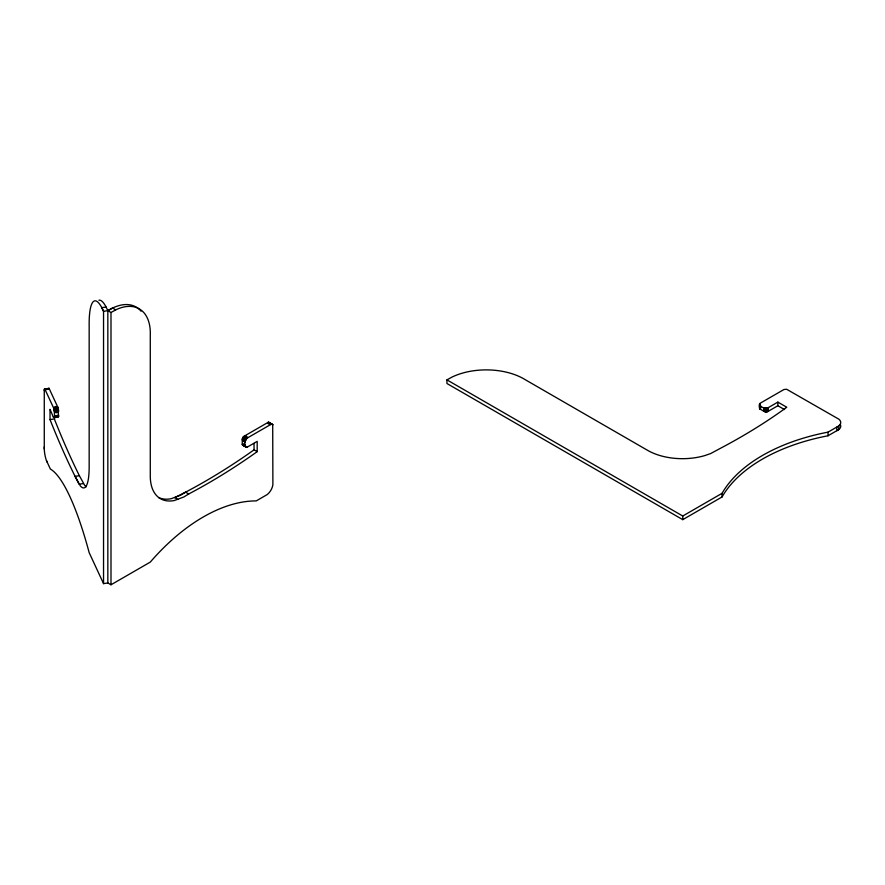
<?xml version="1.0" encoding="UTF-8"?>
<svg xmlns="http://www.w3.org/2000/svg" width="885" height="885" viewBox="0 0 885 885"><rect width="100%" height="100%" fill="white"/><g stroke="black" fill="none" stroke-linecap="round" stroke-linejoin="round"><path stroke-width="1.33" d="M44.272 446.848L44.283 449.337A9.824 2.08 81.2 0 0 46.374 460.41L47.148 462.125M53.487 416.769L58.498 416.702L58.122 407.874L49.084 388.393L44.493 389.002L44.272 390.573M50.025 419.623L50.025 409.324C56.02 422.576 50.722 415.828 58.642 415.242M247.756 437.743C244.437 432.002 238.762 441.825 245.399 441.825M98.921 300.214A53.321 11.273 81.2 0 1 105.934 306.719L107.837 310.668L110.99 312.482L116.189 309.639A53.321 30.787 -60 0 1 150.284 335.172L150.284 476.141A49.272 28.442 -60 0 0 174.345 500.512L183.892 496.95L188.748 493.952A603.327 348.336 -60 0 0 256.252 452.323L257.192 451.649L257.192 441.372L247.214 447.135C243.342 447.533 244.769 439.801 247.214 438.064L271.109 424.269L272.702 424.623L272.89 484.703A9.824 5.675 -60 0 1 267.193 494.571L256.252 500.91A166.723 96.255 -60 0 0 150.284 562.097L110.99 584.786L107.837 582.972L103.545 583.635L89.164 552.638A166.723 35.234 81.2 0 0 50.368 469.061L46.485 460.676M48.598 388.88L48.974 388.305M759.529 403.859C759.418 407.023 765.038 408.959 767.881 407.874L777.86 402.111L786.765 407.244L785.946 407.852A603.327 348.325 0 0 1 720.733 448.153L710.699 453.54L704.814 455.587A49.272 28.442 0 0 1 647.621 450.354L525.535 379.864A53.321 30.787 0 0 0 452.268 376.944L446.936 379.864L446.936 383.504L682.755 519.65L722.049 496.961A166.723 96.255 0 0 1 828.017 435.774L838.659 429.634L838.936 425.818A9.824 5.675 0 0 0 838.936 419.236L786.621 389.256L783.922 389.533L760.016 403.328C757.704 405.573 761.255 414.069 760.569 405.739M759.706 407.244L759.529 408.527M254.05 443.407L254.05 449.857L253.11 450.509A603.327 348.336 -60 0 1 185.607 492.137L180.75 495.124L171.203 498.697A49.272 28.442 -60 0 1 158.669 497.569M784.541 409.589L777.86 405.739L767.881 411.503L765.625 411.846L763.711 411.182L763.711 407.554M446.936 379.864L682.755 516.021L722.049 493.321A166.723 96.255 0 0 1 828.017 432.145L838.659 426.006M269.77 423.495C268.73 420.519 265.113 423.672 270.556 424.579M106.111 307.084L101.819 307.615L103.545 311.332L103.545 583.635M44.416 389.112L49.084 388.393M44.35 389.3L49.228 388.615M49.438 389.046L45.135 389.71L44.582 388.946M57.779 407.023C51.197 403.947 53.642 416.426 58.642 411.602M57.979 407.465L53.686 408.129L44.936 389.278M53.83 408.538L58.122 407.874M53.941 408.914L58.233 408.25M54.04 409.335L58.333 408.671M54.129 409.766L58.421 409.102M54.206 410.209L58.498 409.545M54.273 410.662L58.565 409.998M54.317 411.105L58.609 410.441M58.642 410.972L54.35 411.636L54.671 419.811A603.327 127.495 81.2 0 0 79.373 475.699L84.65 485.301A49.272 10.41 81.2 0 0 86.299 486.75M54.35 416.536L58.642 415.873M54.317 416.935L58.609 416.271M53.83 417.421L58.565 416.514M53.941 417.51L58.421 416.813M54.328 418.937L50.025 419.601L50.368 420.475A603.327 127.495 81.2 0 0 75.081 476.362L80.358 485.965A49.272 10.41 81.2 0 0 89.164 466.694L89.164 325.724A53.321 11.273 81.2 0 1 101.642 307.383L103.545 311.332L107.837 310.668L113.048 307.814A53.321 30.787 -60 0 1 141.047 311.199M79.373 475.699L75.081 476.362L79.075 484.217L83.367 483.553M243.663 445.454C240.709 444.845 243.187 441.991 245.399 445.454M115.703 309.905L112.561 307.947L107.837 310.668L107.837 582.972M268.94 422.322L272.536 424.402M268.664 422.289L272.702 424.623M268.365 422.311L272.823 424.888M271.109 424.269L267.967 422.444L244.061 436.25L247.214 438.064M243.663 436.582L246.804 438.396M243.364 436.891L246.506 438.706M243.087 437.245L246.24 439.06M242.844 437.632L245.997 439.447M242.634 438.031L245.787 439.845M242.468 438.451L245.61 440.265M242.346 438.86L245.488 440.675M245.399 441.195L242.258 439.38L242.258 444.281L247.214 447.135M254.05 449.834L257.192 451.649M242.346 444.69L246.804 447.268M242.468 444.967L246.506 447.301M242.634 445.188L246.24 447.257M188.748 493.952L185.607 492.137L174.699 497.68L177.841 499.494M836.823 427.068L836.823 430.696L838.936 429.446A9.824 5.675 0 0 0 840.285 424.435M828.017 432.145L828.017 435.774M777.86 402.111L777.86 405.739M768.434 407.554L767.881 411.503L767.881 407.874M767.395 408.051L767.395 411.68M766.974 408.151L766.974 411.779M766.532 408.217L766.532 411.846M766.078 408.228L766.078 411.868M765.625 408.217L765.625 411.846M765.182 408.151L765.182 411.779M764.751 408.051L764.751 411.68M764.264 407.874L764.264 411.503L760.016 409.047L760.016 405.418M759.706 403.615L759.706 408.77M722.049 493.321L722.049 496.961M682.755 516.021L682.755 519.65M110.99 312.482L110.99 584.786M44.272 389.942L44.272 448.972"/></g></svg>
